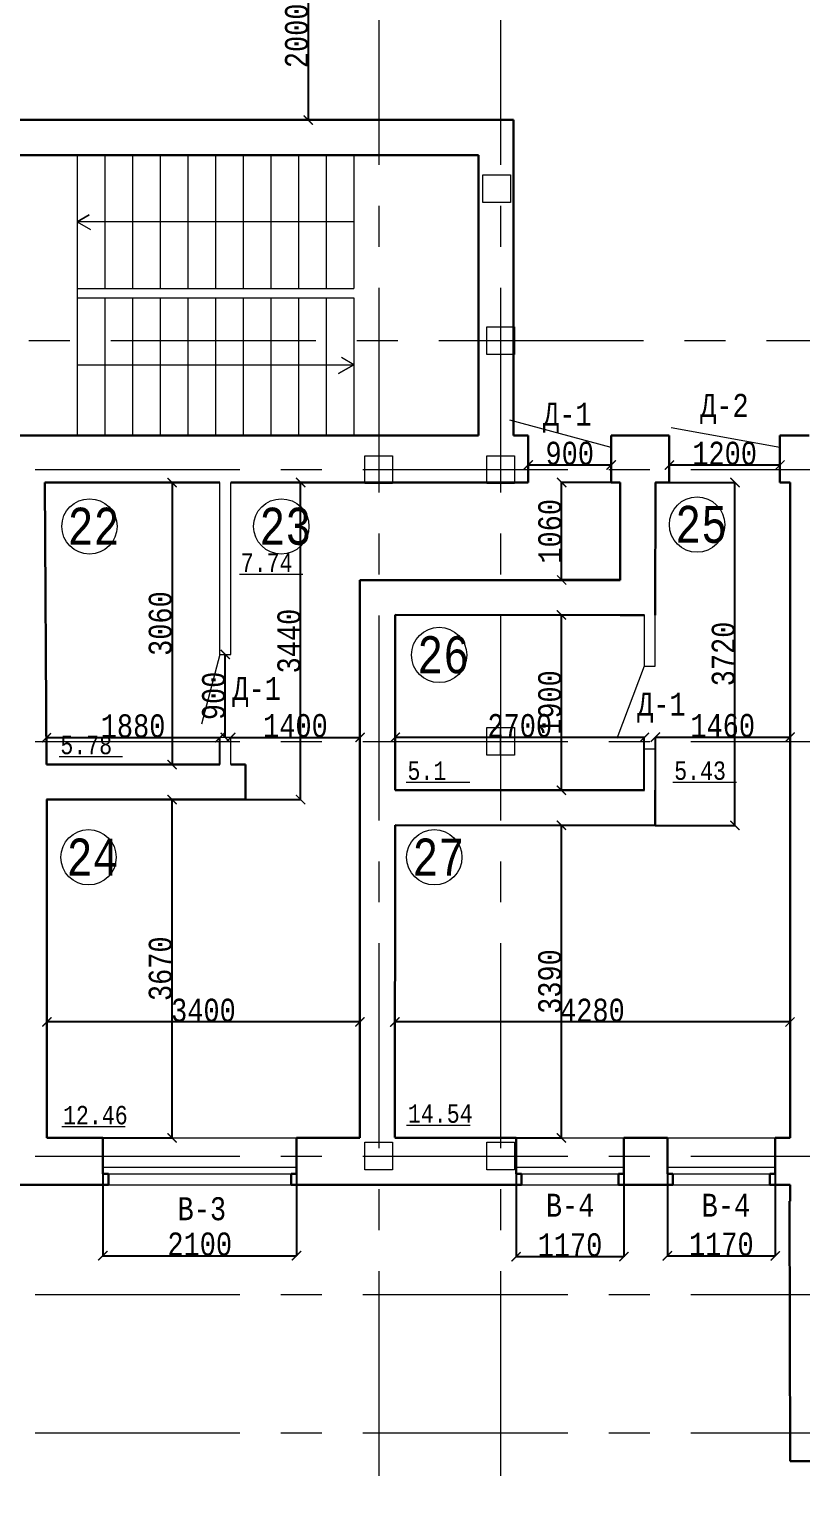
# Model space of a CAD drawing. Header units: millimetres. Extents: x -689206 to 4969298, y -1019800 to 703299.
# Drawn here: x 146317 to 154687, y -741897 to -726101 of the extents above; entities that cross this region are included whole.
import ezdxf

# ---------------------------------------------------------------- set-up
doc = ezdxf.new("R2010")
doc.units = ezdxf.units.MM
doc.linetypes.add('JIS_02_4.0', pattern=[5.5, 4, -1.5])
doc.linetypes.add('осеваяX2', pattern=[101.6, 63.5, -12.7, 12.7, -12.7])
for name, color, linetype, lineweight in [('несущие', 7, 'Continuous', 30), ('ОКНА', 250, 'Continuous', 20), ('ПЕРЕГОРОДКИ', 252, 'Continuous', 9), ('РАЗМЕРЫ', 7, 'Continuous', 9), ('сваи', 7, 'JIS_02_4.0', 30), ('стены', 7, 'Continuous', 20)]:
    doc.layers.add(name, color=color, linetype=linetype, lineweight=lineweight)
doc.layers.add('четотам', color=7, linetype='Continuous')
doc.styles.add('Аннотативный', font='isocteur.ttf', dxfattribs={"width": 0.7, "height": 250})
doc.dimstyles.new('Аннотативный', dxfattribs={"dimscale": 0, "dimtxt": 250, "dimasz": 100, "dimexe": 1.25, "dimexo": 0.625, "dimtad": 1, "dimdec": 0, "dimtxsty": 'Аннотативный', "dimblk": 'ARCHTICK', "dimcen": 2.5, "dimadec": 0, "dimazin": 0, "dimtfac": 1, "dimtdec": 0, "dimtmove": 0, "dimatfit": 3, "dimfxl": 1, "dimarcsym": 0})

# ---------------------------------------------------------------- blocks, each defined once
blk = doc.blocks.new('_ArchTick')
at = {"color": 0, "linetype": 'ByBlock', "const_width": 0.15}
blk.add_lwpolyline([(-0.5, -0.5), (0.5, 0.5)], dxfattribs=at)
blk = doc.blocks.new('*D2547')
at = {"layer": 'Defpoints', "color": 0, "lineweight": 5, "transparency": 16777216}
for p in [(148384, -733789), (146504, -734081), (148384, -734081)]:
    blk.add_point(p, dxfattribs=at)
at = {"layer": 'стены', "color": 0, "lineweight": -2, "transparency": 16777216}
for p, q in [((146504, -734080), (146504, -733788)), ((146504, -733789), (148384, -733789)), ((148384, -734080), (148384, -733788))]:
    blk.add_line(p, q, dxfattribs=at)
at = {"layer": 'стены', "color": 0, "lineweight": -2, "transparency": 16777216, "xscale": 100, "yscale": 100, "zscale": 100, "rotation": 180}
blk.add_blockref('_ArchTick', (146504, -733789), dxfattribs=at)
at = {"layer": 'стены', "color": 0, "lineweight": -2, "transparency": 16777216, "xscale": 100, "yscale": 100, "zscale": 100}
blk.add_blockref('_ArchTick', (148384, -733789), dxfattribs=at)
at = {"layer": 'стены', "color": 0, "lineweight": 5, "transparency": 16777216, "insert": (147444, -733663), "char_height": 250, "attachment_point": 5, "style": 'Аннотативный'}
blk.add_mtext('1880', dxfattribs=at)
blk = doc.blocks.new('*D2548')
at = {"layer": 'Defpoints', "color": 0, "lineweight": 5, "transparency": 16777216}
for p in [(148504, -733786), (149905, -733786), (149905, -733786)]:
    blk.add_point(p, dxfattribs=at)
at = {"layer": 'стены', "color": 0, "lineweight": -2, "transparency": 16777216}
for p, q in [((148504, -733786), (148504, -733787)), ((148504, -733786), (149905, -733786)), ((149905, -733786), (149905, -733787))]:
    blk.add_line(p, q, dxfattribs=at)
at = {"layer": 'стены', "color": 0, "lineweight": -2, "transparency": 16777216, "xscale": 100, "yscale": 100, "zscale": 100, "rotation": 180}
blk.add_blockref('_ArchTick', (148504, -733786), dxfattribs=at)
at = {"layer": 'стены', "color": 0, "lineweight": -2, "transparency": 16777216, "xscale": 100, "yscale": 100, "zscale": 100}
blk.add_blockref('_ArchTick', (149905, -733786), dxfattribs=at)
at = {"layer": 'стены', "color": 0, "lineweight": 5, "transparency": 16777216, "insert": (149205, -733660), "char_height": 250, "attachment_point": 5, "style": 'Аннотативный'}
blk.add_mtext('1400', dxfattribs=at)
blk = doc.blocks.new('*D2555')
at = {"layer": 'Defpoints', "color": 0, "lineweight": 5, "transparency": 16777216}
for p in [(148444, -732886), (148444, -732886), (148444, -733786)]:
    blk.add_point(p, dxfattribs=at)
at = {"layer": 'стены', "color": 0, "lineweight": -2, "transparency": 16777216}
for p, q in [((148444, -733786), (148444, -732886)), ((148445, -732886), (148445, -732886)), ((148445, -733786), (148445, -733786))]:
    blk.add_line(p, q, dxfattribs=at)
at = {"layer": 'стены', "color": 0, "lineweight": -2, "transparency": 16777216, "xscale": 100, "yscale": 100, "zscale": 100}
for p, rotation in [((148444, -732886), 90), ((148444, -733786), 270)]:
    blk.add_blockref('_ArchTick', p, dxfattribs=dict(at, rotation=rotation))
at = {"layer": 'стены', "color": 0, "lineweight": 5, "transparency": 16777216, "insert": (148319, -733336), "char_height": 250, "attachment_point": 5, "rotation": 90, "style": 'Аннотативный'}
blk.add_mtext('900', dxfattribs=at)
blk = doc.blocks.new('*D2516')
at = {"layer": 'Defpoints', "color": 0, "linetype": 'ByBlock', "lineweight": 5, "transparency": 16777216}
for p in [(150283, -736874), (150283, -738127), (154569, -738131)]:
    blk.add_point(p, dxfattribs=at)
at = {"layer": 'ПЕРЕГОРОДКИ', "color": 0, "linetype": 'ByBlock', "lineweight": -2, "transparency": 16777216}
for p, q in [((150283, -738127), (150283, -736872)), ((154569, -736874), (150283, -736874)), ((154569, -738130), (154569, -736872))]:
    blk.add_line(p, q, dxfattribs=at)
at = {"layer": 'ПЕРЕГОРОДКИ', "color": 0, "linetype": 'ByBlock', "lineweight": -2, "transparency": 16777216, "xscale": 100, "yscale": 100, "zscale": 100, "rotation": 180}
blk.add_blockref('_ArchTick', (150283, -736874), dxfattribs=at)
at = {"layer": 'ПЕРЕГОРОДКИ', "color": 0, "linetype": 'ByBlock', "lineweight": -2, "transparency": 16777216, "xscale": 100, "yscale": 100, "zscale": 100}
blk.add_blockref('_ArchTick', (154569, -736874), dxfattribs=at)
at = {"layer": 'ПЕРЕГОРОДКИ', "color": 0, "linetype": 'ByBlock', "lineweight": 5, "transparency": 16777216, "insert": (152426, -736748), "char_height": 250, "attachment_point": 5, "style": 'Аннотативный'}
blk.add_mtext('4280', dxfattribs=at)
blk = doc.blocks.new('*D2517')
at = {"layer": 'Defpoints', "color": 0, "linetype": 'ByBlock', "lineweight": 5, "transparency": 16777216}
for p in [(146509, -736873), (146509, -738131), (149905, -738131)]:
    blk.add_point(p, dxfattribs=at)
at = {"layer": 'ПЕРЕГОРОДКИ', "color": 0, "linetype": 'ByBlock', "lineweight": -2, "transparency": 16777216}
for p, q in [((146509, -738130), (146509, -736872)), ((149905, -736873), (146509, -736873)), ((149905, -738130), (149905, -736872))]:
    blk.add_line(p, q, dxfattribs=at)
at = {"layer": 'ПЕРЕГОРОДКИ', "color": 0, "linetype": 'ByBlock', "lineweight": -2, "transparency": 16777216, "xscale": 100, "yscale": 100, "zscale": 100, "rotation": 180}
blk.add_blockref('_ArchTick', (146509, -736873), dxfattribs=at)
at = {"layer": 'ПЕРЕГОРОДКИ', "color": 0, "linetype": 'ByBlock', "lineweight": -2, "transparency": 16777216, "xscale": 100, "yscale": 100, "zscale": 100}
blk.add_blockref('_ArchTick', (149905, -736873), dxfattribs=at)
at = {"layer": 'ПЕРЕГОРОДКИ', "color": 0, "linetype": 'ByBlock', "lineweight": 5, "transparency": 16777216, "insert": (148207, -736748), "char_height": 250, "attachment_point": 5, "style": 'Аннотативный'}
blk.add_mtext('3400', dxfattribs=at)
blk = doc.blocks.new('*D2604')
at = {"layer": 'Defpoints', "color": 0, "linetype": 'ByBlock', "lineweight": 5, "transparency": 16777216}
for p in [(151598, -738131), (152768, -738131), (152768, -739420)]:
    blk.add_point(p, dxfattribs=at)
at = {"layer": 'РАЗМЕРЫ', "color": 0, "linetype": 'ByBlock', "lineweight": -2, "transparency": 16777216}
for p, q in [((151598, -738132), (151598, -739421)), ((152768, -738131), (152768, -739421)), ((151598, -739420), (152768, -739420))]:
    blk.add_line(p, q, dxfattribs=at)
at = {"layer": 'РАЗМЕРЫ', "color": 0, "linetype": 'ByBlock', "lineweight": -2, "transparency": 16777216, "xscale": 100, "yscale": 100, "zscale": 100, "rotation": 180}
blk.add_blockref('_ArchTick', (151598, -739420), dxfattribs=at)
at = {"layer": 'РАЗМЕРЫ', "color": 0, "linetype": 'ByBlock', "lineweight": -2, "transparency": 16777216, "xscale": 100, "yscale": 100, "zscale": 100}
blk.add_blockref('_ArchTick', (152768, -739420), dxfattribs=at)
at = {"layer": 'РАЗМЕРЫ', "color": 0, "linetype": 'ByBlock', "lineweight": 5, "transparency": 16777216, "insert": (152183, -739294), "char_height": 250, "attachment_point": 5, "style": 'Аннотативный'}
blk.add_mtext('1170', dxfattribs=at)
blk = doc.blocks.new('*D2605')
at = {"layer": 'Defpoints', "color": 0, "linetype": 'ByBlock', "lineweight": 5, "transparency": 16777216}
for p in [(153239, -738131), (154409, -738131), (154409, -739412)]:
    blk.add_point(p, dxfattribs=at)
at = {"layer": 'РАЗМЕРЫ', "color": 0, "linetype": 'ByBlock', "lineweight": -2, "transparency": 16777216}
for p, q in [((153239, -738132), (153239, -739413)), ((154409, -738132), (154409, -739413)), ((153239, -739412), (154409, -739412))]:
    blk.add_line(p, q, dxfattribs=at)
at = {"layer": 'РАЗМЕРЫ', "color": 0, "linetype": 'ByBlock', "lineweight": -2, "transparency": 16777216, "xscale": 100, "yscale": 100, "zscale": 100, "rotation": 180}
blk.add_blockref('_ArchTick', (153239, -739412), dxfattribs=at)
at = {"layer": 'РАЗМЕРЫ', "color": 0, "linetype": 'ByBlock', "lineweight": -2, "transparency": 16777216, "xscale": 100, "yscale": 100, "zscale": 100}
blk.add_blockref('_ArchTick', (154409, -739412), dxfattribs=at)
at = {"layer": 'РАЗМЕРЫ', "color": 0, "linetype": 'ByBlock', "lineweight": 5, "transparency": 16777216, "insert": (153824, -739286), "char_height": 250, "attachment_point": 5, "style": 'Аннотативный'}
blk.add_mtext('1170', dxfattribs=at)
blk = doc.blocks.new('*D2606')
at = {"layer": 'Defpoints', "color": 0, "linetype": 'ByBlock', "lineweight": 5, "transparency": 16777216}
for p in [(147117, -734461), (147867, -734461), (147117, -738131)]:
    blk.add_point(p, dxfattribs=at)
at = {"layer": 'РАЗМЕРЫ', "color": 0, "linetype": 'ByBlock', "lineweight": -2, "transparency": 16777216}
for p, q in [((147118, -734461), (147868, -734461)), ((147867, -738131), (147867, -734461)), ((147118, -738131), (147868, -738131))]:
    blk.add_line(p, q, dxfattribs=at)
at = {"layer": 'РАЗМЕРЫ', "color": 0, "linetype": 'ByBlock', "lineweight": -2, "transparency": 16777216, "xscale": 100, "yscale": 100, "zscale": 100}
for p, rotation in [((147867, -734461), 90), ((147867, -738131), 270)]:
    blk.add_blockref('_ArchTick', p, dxfattribs=dict(at, rotation=rotation))
at = {"layer": 'РАЗМЕРЫ', "color": 0, "linetype": 'ByBlock', "lineweight": 5, "transparency": 16777216, "insert": (147741, -736296), "char_height": 250, "attachment_point": 5, "rotation": 90, "style": 'Аннотативный'}
blk.add_mtext('3670', dxfattribs=at)
blk = doc.blocks.new('*D2607')
at = {"layer": 'Defpoints', "color": 0, "linetype": 'ByBlock', "lineweight": 5, "transparency": 16777216}
for p in [(147117, -738131), (149217, -738131), (149217, -739410)]:
    blk.add_point(p, dxfattribs=at)
at = {"layer": 'РАЗМЕРЫ', "color": 0, "linetype": 'ByBlock', "lineweight": -2, "transparency": 16777216}
for p, q in [((147117, -738132), (147117, -739412)), ((149217, -738132), (149217, -739412)), ((147117, -739410), (149217, -739410))]:
    blk.add_line(p, q, dxfattribs=at)
at = {"layer": 'РАЗМЕРЫ', "color": 0, "linetype": 'ByBlock', "lineweight": -2, "transparency": 16777216, "xscale": 100, "yscale": 100, "zscale": 100, "rotation": 180}
blk.add_blockref('_ArchTick', (147117, -739410), dxfattribs=at)
at = {"layer": 'РАЗМЕРЫ', "color": 0, "linetype": 'ByBlock', "lineweight": -2, "transparency": 16777216, "xscale": 100, "yscale": 100, "zscale": 100}
blk.add_blockref('_ArchTick', (149217, -739410), dxfattribs=at)
at = {"layer": 'РАЗМЕРЫ', "color": 0, "linetype": 'ByBlock', "lineweight": 5, "transparency": 16777216, "insert": (148167, -739285), "char_height": 250, "attachment_point": 5, "style": 'Аннотативный'}
blk.add_mtext('2100', dxfattribs=at)
blk = doc.blocks.new('*D2637')
at = {"layer": 'Defpoints', "color": 0, "linetype": 'ByBlock', "lineweight": 5, "transparency": 16777216}
for p in [(153260, -730831), (153260, -730831), (154460, -730831)]:
    blk.add_point(p, dxfattribs=at)
at = {"layer": 'РАЗМЕРЫ', "color": 0, "linetype": 'ByBlock', "lineweight": -2, "transparency": 16777216}
for p, q in [((153260, -730830), (153260, -730830)), ((154460, -730831), (153260, -730831)), ((154460, -730830), (154460, -730830))]:
    blk.add_line(p, q, dxfattribs=at)
at = {"layer": 'РАЗМЕРЫ', "color": 0, "linetype": 'ByBlock', "lineweight": -2, "transparency": 16777216, "xscale": 100, "yscale": 100, "zscale": 100, "rotation": 180}
blk.add_blockref('_ArchTick', (153260, -730831), dxfattribs=at)
at = {"layer": 'РАЗМЕРЫ', "color": 0, "linetype": 'ByBlock', "lineweight": -2, "transparency": 16777216, "xscale": 100, "yscale": 100, "zscale": 100}
blk.add_blockref('_ArchTick', (154460, -730831), dxfattribs=at)
at = {"layer": 'РАЗМЕРЫ', "color": 0, "linetype": 'ByBlock', "lineweight": 5, "transparency": 16777216, "insert": (153860, -730705), "char_height": 250, "attachment_point": 5, "style": 'Аннотативный'}
blk.add_mtext('1200', dxfattribs=at)
blk = doc.blocks.new('*D2587')
at = {"layer": 'Defpoints', "color": 0, "linetype": 'ByBlock', "lineweight": 5, "transparency": 16777216}
for p in [(146486, -731021), (146504, -734081), (147867, -734081)]:
    blk.add_point(p, dxfattribs=at)
at = {"layer": 'РАЗМЕРЫ', "color": 0, "linetype": 'ByBlock', "lineweight": -2, "transparency": 16777216}
for p, q in [((146487, -731021), (147868, -731021)), ((147867, -731021), (147867, -734081)), ((146505, -734081), (147868, -734081))]:
    blk.add_line(p, q, dxfattribs=at)
at = {"layer": 'РАЗМЕРЫ', "color": 0, "linetype": 'ByBlock', "lineweight": -2, "transparency": 16777216, "xscale": 100, "yscale": 100, "zscale": 100}
for p, rotation in [((147867, -731021), 90), ((147867, -734081), 270)]:
    blk.add_blockref('_ArchTick', p, dxfattribs=dict(at, rotation=rotation))
at = {"layer": 'РАЗМЕРЫ', "color": 0, "linetype": 'ByBlock', "lineweight": 5, "transparency": 16777216, "insert": (147741, -732551), "char_height": 250, "attachment_point": 5, "rotation": 90, "style": 'Аннотативный'}
blk.add_mtext('3060', dxfattribs=at)
blk = doc.blocks.new('*D2588')
at = {"layer": 'Defpoints', "color": 0, "linetype": 'ByBlock', "lineweight": 5, "transparency": 16777216}
for p in [(150288, -732456), (152090, -732456), (150287, -734359)]:
    blk.add_point(p, dxfattribs=at)
at = {"layer": 'РАЗМЕРЫ', "color": 0, "linetype": 'ByBlock', "lineweight": -2, "transparency": 16777216}
for p, q in [((150289, -732456), (152092, -732456)), ((152090, -734359), (152090, -732456)), ((150287, -734359), (152092, -734359))]:
    blk.add_line(p, q, dxfattribs=at)
at = {"layer": 'РАЗМЕРЫ', "color": 0, "linetype": 'ByBlock', "lineweight": -2, "transparency": 16777216, "xscale": 100, "yscale": 100, "zscale": 100}
for p, rotation in [((152090, -732456), 90), ((152090, -734359), 270)]:
    blk.add_blockref('_ArchTick', p, dxfattribs=dict(at, rotation=rotation))
at = {"layer": 'РАЗМЕРЫ', "color": 0, "linetype": 'ByBlock', "lineweight": 5, "transparency": 16777216, "insert": (151965, -733408), "char_height": 250, "attachment_point": 5, "rotation": 90, "style": 'Аннотативный'}
blk.add_mtext('1900', dxfattribs=at)
blk = doc.blocks.new('*D2589')
at = {"layer": 'Defpoints', "color": 0, "linetype": 'ByBlock', "lineweight": 5, "transparency": 16777216}
for p in [(152092, -731021), (152728, -731021), (152728, -732078)]:
    blk.add_point(p, dxfattribs=at)
at = {"layer": 'РАЗМЕРЫ', "color": 0, "linetype": 'ByBlock', "lineweight": -2, "transparency": 16777216}
for p, q in [((152727, -731021), (152091, -731021)), ((152092, -732078), (152092, -731021)), ((152727, -732078), (152091, -732078))]:
    blk.add_line(p, q, dxfattribs=at)
at = {"layer": 'РАЗМЕРЫ', "color": 0, "linetype": 'ByBlock', "lineweight": -2, "transparency": 16777216, "xscale": 100, "yscale": 100, "zscale": 100}
for p, rotation in [((152092, -731021), 90), ((152092, -732078), 270)]:
    blk.add_blockref('_ArchTick', p, dxfattribs=dict(at, rotation=rotation))
at = {"layer": 'РАЗМЕРЫ', "color": 0, "linetype": 'ByBlock', "lineweight": 20, "transparency": 16777216, "insert": (151966, -731550), "char_height": 250, "attachment_point": 5, "rotation": 90, "style": 'Аннотативный'}
blk.add_mtext('1060', dxfattribs=at)
blk = doc.blocks.new('*D2590')
at = {"layer": 'Defpoints', "color": 0, "linetype": 'ByBlock', "lineweight": 5, "transparency": 16777216}
for p in [(150287, -733786), (150287, -734359), (152989, -734359)]:
    blk.add_point(p, dxfattribs=at)
at = {"layer": 'РАЗМЕРЫ', "color": 0, "linetype": 'ByBlock', "lineweight": -2, "transparency": 16777216}
for p, q in [((150287, -734358), (150287, -733784)), ((152989, -733786), (150287, -733786)), ((152989, -734358), (152989, -733784))]:
    blk.add_line(p, q, dxfattribs=at)
at = {"layer": 'РАЗМЕРЫ', "color": 0, "linetype": 'ByBlock', "lineweight": -2, "transparency": 16777216, "xscale": 100, "yscale": 100, "zscale": 100, "rotation": 180}
blk.add_blockref('_ArchTick', (150287, -733786), dxfattribs=at)
at = {"layer": 'РАЗМЕРЫ', "color": 0, "linetype": 'ByBlock', "lineweight": -2, "transparency": 16777216, "xscale": 100, "yscale": 100, "zscale": 100}
blk.add_blockref('_ArchTick', (152989, -733786), dxfattribs=at)
at = {"layer": 'РАЗМЕРЫ', "color": 0, "linetype": 'ByBlock', "lineweight": 5, "transparency": 16777216, "insert": (151638, -733660), "char_height": 250, "attachment_point": 5, "style": 'Аннотативный'}
blk.add_mtext('2700', dxfattribs=at)
blk = doc.blocks.new('*D2591')
at = {"layer": 'Defpoints', "color": 0, "linetype": 'ByBlock', "lineweight": 5, "transparency": 16777216}
for p in [(150286, -734739), (152090, -734739), (150283, -738131)]:
    blk.add_point(p, dxfattribs=at)
at = {"layer": 'РАЗМЕРЫ', "color": 0, "linetype": 'ByBlock', "lineweight": -2, "transparency": 16777216}
for p, q in [((150287, -734739), (152092, -734739)), ((152090, -738131), (152090, -734739)), ((150284, -738131), (152092, -738131))]:
    blk.add_line(p, q, dxfattribs=at)
at = {"layer": 'РАЗМЕРЫ', "color": 0, "linetype": 'ByBlock', "lineweight": -2, "transparency": 16777216, "xscale": 100, "yscale": 100, "zscale": 100}
for p, rotation in [((152090, -734739), 90), ((152090, -738131), 270)]:
    blk.add_blockref('_ArchTick', p, dxfattribs=dict(at, rotation=rotation))
at = {"layer": 'РАЗМЕРЫ', "color": 0, "linetype": 'ByBlock', "lineweight": 5, "transparency": 16777216, "insert": (151965, -736435), "char_height": 250, "attachment_point": 5, "rotation": 90, "style": 'Аннотативный'}
blk.add_mtext('3390', dxfattribs=at)
blk = doc.blocks.new('*D2654')
at = {"layer": 'Defpoints', "color": 0, "linetype": 'ByBlock', "lineweight": 5, "transparency": 16777216}
for p in [(153106, -731021), (153972, -731021), (153106, -734741)]:
    blk.add_point(p, dxfattribs=at)
at = {"layer": 'РАЗМЕРЫ', "color": 0, "linetype": 'ByBlock', "lineweight": -2, "transparency": 16777216}
for p, q in [((153107, -731021), (153974, -731021)), ((153972, -734741), (153972, -731021)), ((153107, -734741), (153974, -734741))]:
    blk.add_line(p, q, dxfattribs=at)
at = {"layer": 'РАЗМЕРЫ', "color": 0, "linetype": 'ByBlock', "lineweight": -2, "transparency": 16777216, "xscale": 100, "yscale": 100, "zscale": 100}
for p, rotation in [((153972, -731021), 90), ((153972, -734741), 270)]:
    blk.add_blockref('_ArchTick', p, dxfattribs=dict(at, rotation=rotation))
at = {"layer": 'РАЗМЕРЫ', "color": 0, "linetype": 'ByBlock', "lineweight": 5, "transparency": 16777216, "insert": (153847, -732881), "char_height": 250, "attachment_point": 5, "rotation": 90, "style": 'Аннотативный'}
blk.add_mtext('3720', dxfattribs=at)
blk = doc.blocks.new('*D2655')
at = {"layer": 'Defpoints', "color": 0, "linetype": 'ByBlock', "lineweight": 5, "transparency": 16777216}
for p in [(154569, -733784), (153109, -734741), (154569, -734742)]:
    blk.add_point(p, dxfattribs=at)
at = {"layer": 'РАЗМЕРЫ', "color": 0, "linetype": 'ByBlock', "lineweight": -2, "transparency": 16777216}
for p, q in [((153109, -734740), (153109, -733783)), ((153109, -733784), (154569, -733784)), ((154569, -734741), (154569, -733783))]:
    blk.add_line(p, q, dxfattribs=at)
at = {"layer": 'РАЗМЕРЫ', "color": 0, "linetype": 'ByBlock', "lineweight": -2, "transparency": 16777216, "xscale": 100, "yscale": 100, "zscale": 100, "rotation": 180}
blk.add_blockref('_ArchTick', (153109, -733784), dxfattribs=at)
at = {"layer": 'РАЗМЕРЫ', "color": 0, "linetype": 'ByBlock', "lineweight": -2, "transparency": 16777216, "xscale": 100, "yscale": 100, "zscale": 100}
blk.add_blockref('_ArchTick', (154569, -733784), dxfattribs=at)
at = {"layer": 'РАЗМЕРЫ', "color": 0, "linetype": 'ByBlock', "lineweight": 5, "transparency": 16777216, "insert": (153839, -733659), "char_height": 250, "attachment_point": 5, "style": 'Аннотативный'}
blk.add_mtext('1460', dxfattribs=at)
blk = doc.blocks.new('*D2683')
at = {"layer": 'Defpoints', "color": 0, "linetype": 'ByBlock', "lineweight": 5, "transparency": 16777216}
for p in [(148663, -731021), (149261, -731021), (148663, -734461)]:
    blk.add_point(p, dxfattribs=at)
at = {"layer": 'РАЗМЕРЫ', "color": 0, "linetype": 'ByBlock', "lineweight": -2, "transparency": 16777216}
for p, q in [((148663, -731021), (149263, -731021)), ((149261, -734461), (149261, -731021)), ((148663, -734461), (149263, -734461))]:
    blk.add_line(p, q, dxfattribs=at)
at = {"layer": 'РАЗМЕРЫ', "color": 0, "linetype": 'ByBlock', "lineweight": -2, "transparency": 16777216, "xscale": 100, "yscale": 100, "zscale": 100}
for p, rotation in [((149261, -731021), 90), ((149261, -734461), 270)]:
    blk.add_blockref('_ArchTick', p, dxfattribs=dict(at, rotation=rotation))
at = {"layer": 'РАЗМЕРЫ', "color": 0, "linetype": 'ByBlock', "lineweight": 5, "transparency": 16777216, "insert": (149136, -732741), "char_height": 250, "attachment_point": 5, "rotation": 90, "style": 'Аннотативный'}
blk.add_mtext('3440', dxfattribs=at)
blk = doc.blocks.new('*D2673')
at = {"layer": 'Defpoints', "color": 0, "linetype": 'ByBlock', "lineweight": 5, "transparency": 16777216}
for p in [(149344, -725261), (149344, -727087), (150026, -727087)]:
    blk.add_point(p, dxfattribs=at)
at = {"layer": 'РАЗМЕРЫ', "color": 0, "linetype": 'ByBlock', "lineweight": -2, "transparency": 16777216}
for p, q in [((149344, -725261), (149344, -727087)), ((149345, -725261), (149346, -725261)), ((150025, -727087), (149343, -727087))]:
    blk.add_line(p, q, dxfattribs=at)
at = {"layer": 'РАЗМЕРЫ', "color": 0, "linetype": 'ByBlock', "lineweight": -2, "transparency": 16777216, "xscale": 100, "yscale": 100, "zscale": 100}
for p, rotation in [((149344, -725261), 90), ((149344, -727087), 270)]:
    blk.add_blockref('_ArchTick', p, dxfattribs=dict(at, rotation=rotation))
at = {"layer": 'РАЗМЕРЫ', "color": 0, "linetype": 'ByBlock', "lineweight": 5, "transparency": 16777216, "insert": (149219, -726174), "char_height": 250, "attachment_point": 5, "rotation": 90, "style": 'Аннотативный'}
blk.add_mtext('2000', dxfattribs=at)
blk = doc.blocks.new('*D2699')
at = {"layer": 'Defpoints', "color": 0, "linetype": 'ByBlock', "lineweight": 5, "ltscale": 35, "transparency": 16777216}
for p in [(151730, -730831), (151730, -730831), (152630, -730831)]:
    blk.add_point(p, dxfattribs=at)
at = {"layer": 'сваи', "color": 0, "linetype": 'ByBlock', "lineweight": -2, "ltscale": 35, "transparency": 16777216}
for p, q in [((151730, -730830), (151730, -730830)), ((152630, -730831), (151730, -730831)), ((152630, -730830), (152630, -730830))]:
    blk.add_line(p, q, dxfattribs=at)
at = {"layer": 'сваи', "color": 0, "linetype": 'ByBlock', "lineweight": -2, "ltscale": 35, "transparency": 16777216, "xscale": 100, "yscale": 100, "zscale": 100, "rotation": 180}
blk.add_blockref('_ArchTick', (151730, -730831), dxfattribs=at)
at = {"layer": 'сваи', "color": 0, "linetype": 'ByBlock', "lineweight": -2, "ltscale": 35, "transparency": 16777216, "xscale": 100, "yscale": 100, "zscale": 100}
blk.add_blockref('_ArchTick', (152630, -730831), dxfattribs=at)
at = {"layer": 'сваи', "color": 0, "linetype": 'ByBlock', "lineweight": 5, "ltscale": 35, "transparency": 16777216, "insert": (152180, -730705), "char_height": 250, "attachment_point": 5, "style": 'Аннотативный'}
blk.add_mtext('900', dxfattribs=at)

msp = doc.modelspace()

# ---------------------------------------------------------------- linework, layer by layer
at = {"layer": 'несущие', "color": 0}
for p, q in [((147117.3, -738130.9), (146509.1, -738130.9)), ((149904.9, -738130.9), (149217.3, -738130.9)), ((151597.7, -738130.9), (150283.3, -738130.9)), ((153239, -738130.9), (152767.7, -738130.9)), ((154569.1, -738130.9), (154409, -738130.9)), ((145141.1, -738640.9), (147177.3, -738640.9)), ((149157.3, -738640.9), (151657.7, -738640.9)), ((153299, -738640.9), (152707.7, -738640.9))]:
    msp.add_line(p, q, dxfattribs=at)
at = {"layer": 'несущие', "linetype": 'ByBlock', "lineweight": 30}
for p, q in [((147117.3, -738520.9), (147117.3, -738130.9)), ((149217.3, -738130.9), (149217.3, -738520.9)), ((151597.7, -738130.8), (151597.7, -738520.8)), ((152767.7, -738520.8), (152767.7, -738130.8)), ((153239, -738520.8), (153239, -738130.8)), ((154409, -738130.8), (154409, -738520.8)), ((147117.3, -738520.9), (147177.3, -738520.9)), ((147177.3, -738520.9), (147177.3, -738640.9)), ((149217.3, -738520.9), (149157.3, -738520.9)), ((149157.3, -738520.9), (149157.3, -738640.9)), ((151597.7, -738520.8), (151657.7, -738520.8)), ((151657.7, -738520.8), (151657.7, -738640.8)), ((152767.7, -738520.8), (152707.7, -738520.8)), ((152707.7, -738520.8), (152707.7, -738640.8)), ((153239, -738520.8), (153299, -738520.8)), ((153299, -738520.8), (153299, -738640.8)), ((154409, -738520.8), (154349, -738520.8)), ((154349, -738520.8), (154349, -738640.8)), ((154569.1, -738640.9), (154349, -738640.8))]:
    msp.add_line(p, q, dxfattribs=at)
at = {"layer": 'ОКНА', "linetype": 'ByBlock', "lineweight": 9}
for p, q in [((147117.3, -738130.9), (149217.3, -738130.9)), ((151597.7, -738130.9), (152767.7, -738130.9)), ((153239, -738130.9), (154409, -738130.9)), ((147117.3, -738450.9), (149217.3, -738450.9)), ((147177.3, -738520.9), (149157.3, -738520.9)), ((151597.7, -738450.8), (152767.7, -738450.8)), ((151657.7, -738520.8), (152707.7, -738520.8)), ((153239, -738450.8), (154409, -738450.8)), ((153299, -738520.8), (154349, -738520.8)), ((147177.3, -738640.9), (149157.3, -738640.9)), ((151657.7, -738640.8), (152707.7, -738640.8)), ((153299, -738640.9), (154349, -738640.9))]:
    msp.add_line(p, q, dxfattribs=at)
at = {"layer": 'ПЕРЕГОРОДКИ', "color": 0, "linetype": 'ByBlock', "lineweight": 13}
for p, q in [((152988, -732458.8), (152987.6, -733014.4)), ((153107.6, -733014.5), (153108, -732458.8)), ((152986.9, -733914.4), (152986.5, -734358.7)), ((153106.5, -734358.8), (153106.9, -733914.5))]:
    msp.add_line(p, q, dxfattribs=at)
at = {"layer": 'ПЕРЕГОРОДКИ', "linetype": 'ByBlock', "lineweight": 20}
msp.add_line((152989.1, -732458.8), (152988, -732458.8), dxfattribs=at)
at = {"layer": 'ПЕРЕГОРОДКИ', "linetype": 'ByBlock', "lineweight": 13}
for p, q in [((152986.9, -733014.4), (153107.6, -733014.5)), ((153106.9, -733914.5), (152986.9, -733914.4))]:
    msp.add_line(p, q, dxfattribs=at)
at = {"layer": 'РАЗМЕРЫ', "linetype": 'осеваяX2', "lineweight": 5, "ltscale": 35}
for p, q in [((150109.1, -700459.9), (150109.1, -750301.3)), ((181429.1, -729481.6), (114376.4, -729481.6))]:
    msp.add_line(p, q, dxfattribs=at)
at = {"layer": 'РАЗМЕРЫ', "linetype": 'ByBlock', "lineweight": 30}
for p, q in [((145108.9, -727087), (151188.9, -727087)), ((151188.9, -727467), (145488.9, -727467)), ((145488.9, -730510.9), (151188.9, -730510.9)), ((153259.8, -730510.9), (152629.5, -730510.9)), ((154776.4, -730510.9), (154459.8, -730510.9)), ((152629.5, -731020.9), (152629.5, -730640.9)), ((153259.8, -731020.9), (153259.8, -730640.9)), ((154459.8, -730640.9), (154459.8, -731020.9)), ((148384.1, -731020.9), (146486, -731020.9)), ((150952.1, -731020.9), (148504.1, -731020.9)), ((150289.1, -731020.9), (151729.5, -731020.9)), ((150952.1, -731020.9), (151342.5, -731020.9)), ((152629.5, -731020.9), (152728, -731020.9)), ((152629.5, -731020.9), (152728, -731020.9)), ((152728, -732078.5), (152728, -731020.9)), ((153109.1, -731020.9), (153108, -732458.8)), ((153109.1, -731020.9), (153259.8, -731020.9)), ((154459.8, -731020.9), (154569.1, -731020.9)), ((152728, -732078.5), (149904.9, -732078.5)), ((152989.1, -732458.7), (150288.3, -732456.5)), ((152728, -732458.8), (152728, -732458.5)), ((152989.1, -732458.8), (152728, -732458.8)), ((152988, -732458.7), (152988, -732458.8)), ((152989.1, -732458.8), (152989.1, -732458.7)), ((150286.4, -734358.7), (152989.1, -734358.7)), ((153106.5, -734358.8), (153106.2, -734740.9)), ((150283.3, -738127.4), (150286.3, -734738.7)), ((153109.1, -734740.9), (150286.3, -734738.7))]:
    msp.add_line(p, q, dxfattribs=at)
at = {"layer": 'РАЗМЕРЫ', "linetype": 'ByBlock', "lineweight": 13}
for p, q in [((146838.9, -727467), (146838.9, -728917)), ((147138.9, -727467), (147138.9, -728917)), ((147438.9, -727467), (147438.9, -728917)), ((147738.9, -727467), (147738.9, -728917)), ((148038.9, -727467), (148038.9, -728917)), ((148338.9, -727467), (148338.9, -728917)), ((148638.9, -727467), (148638.9, -728917)), ((148938.9, -727467), (148938.9, -728917)), ((149238.9, -727467), (149238.9, -728917)), ((149538.9, -727467), (149538.9, -728917)), ((149838.9, -727467), (149838.9, -728917)), ((146838.9, -728192), (146968, -728117.4)), ((146968, -728117.4), (146838.9, -728192)), ((149838.9, -728192), (146838.9, -728192)), ((146838.9, -728192), (146838.9, -729742)), ((146838.9, -728192), (146982.8, -728275)), ((146838.9, -728917), (149838.9, -728917)), ((146838.9, -729017), (146838.9, -730510.9)), ((146838.9, -729017), (149838.9, -729017)), ((147138.9, -729017), (147138.9, -730510.9)), ((147438.9, -729017), (147438.9, -730510.9)), ((147738.9, -729017), (147738.9, -730510.9)), ((148038.9, -729017), (148038.9, -730510.9)), ((148338.9, -729017), (148338.9, -730510.9)), ((148638.9, -729017), (148638.9, -730510.9)), ((148938.9, -729017), (148938.9, -730510.9)), ((149238.9, -729017), (149238.9, -730510.9)), ((149538.9, -729017), (149538.9, -730510.9)), ((149838.9, -729017), (149838.9, -730510.9)), ((146838.9, -729742), (149838.9, -729742)), ((149838.9, -729742), (149672.7, -729837.9)), ((149672.7, -729837.9), (149838.9, -729742)), ((149838.9, -729742), (149703.9, -729664.1))]:
    msp.add_line(p, q, dxfattribs=at)
at = {"layer": 'РАЗМЕРЫ', "linetype": 'ByBlock', "lineweight": 20}
msp.add_line((151188.9, -727467), (151188.9, -730467), dxfattribs=at)
at = {"layer": 'РАЗМЕРЫ', "linetype": 'ByBlock', "lineweight": 9}
for p, q in [((152629.5, -730640.9), (151531.4, -730343.4)), ((154459.8, -730640.9), (153280.3, -730426.6)), ((152986.9, -733014.4), (152689.5, -733796.3))]:
    msp.add_line(p, q, dxfattribs=at)
at = {"layer": 'РАЗМЕРЫ', "linetype": 'ByBlock', "lineweight": 30, "ltscale": 35}
for p, q in [((151729.5, -730640.9), (151729.5, -730510.9)), ((152629.5, -730640.9), (152629.5, -730510.9)), ((153259.8, -730640.9), (153259.8, -730510.9)), ((154459.8, -730656.9), (154459.8, -730510.9))]:
    msp.add_line(p, q, dxfattribs=at)
at = {"layer": 'РАЗМЕРЫ', "lineweight": 5}
for p, q in [((148597.5, -732014.4), (149286.8, -732014.4)), ((146641.2, -733992.5), (147330.4, -733992.5)), ((150405.6, -734270.9), (151094.9, -734270.9)), ((153298.6, -734270.9), (153987.9, -734270.9)), ((146669.8, -738008.6), (147359, -738008.6)), ((150410.9, -737991.7), (151100.2, -737991.7))]:
    msp.add_line(p, q, dxfattribs=at)
at = {"layer": 'РАЗМЕРЫ', "linetype": 'ByBlock'}
msp.add_line((147057.3, -738640.9), (147177.3, -738640.9), dxfattribs=at)
at = {"layer": 'сваи', "linetype": 'ByBlock', "lineweight": 30, "ltscale": 35}
for p, q in [((151188.9, -727087), (151568.9, -727087)), ((151568.9, -727087), (151568.9, -730510.9)), ((151188.9, -730510.9), (151188.9, -727467)), ((151729.5, -730510.9), (151568.9, -730510.9)), ((151729.5, -731020.9), (151729.5, -730640.9))]:
    msp.add_line(p, q, dxfattribs=at)
at = {"layer": 'стены', "linetype": 'осеваяX2', "lineweight": 5, "ltscale": 35}
for p, q in [((151429.1, -700459.9), (151429.1, -750301.3)), ((114376.4, -730880.9), (181429.1, -730880.9)), ((114376.4, -733828.9), (181429.1, -733828.9)), ((114376.4, -738330.9), (181429.1, -738330.9)), ((114376.4, -739830.9), (181429.1, -739830.9)), ((114376.4, -741330.9), (181429.1, -741330.9))]:
    msp.add_line(p, q, dxfattribs=at)
at = {"layer": 'стены', "lineweight": 30}
for p, q in [((146504.1, -734080.9), (146486, -731020.9)), ((154569.1, -734080.9), (154569.1, -731020.9)), ((149904.9, -732078.5), (149904.9, -738130.9)), ((150286.4, -734358.7), (150288, -732456.5)), ((146504.1, -734080.9), (148384.1, -734080.9)), ((148504.1, -734080.9), (148662.7, -734080.9)), ((148662.7, -734460.9), (148662.7, -734080.9)), ((154569.1, -734080.9), (154569.1, -738130.9)), ((146504.1, -734460.9), (148662.7, -734460.9)), ((146509.1, -738130.9), (146509.1, -734460.9)), ((154569.1, -738640.9), (154569.1, -738818.6)), ((154565, -738818.6), (154569.1, -741640.9)), ((155379.8, -741640.9), (154569.1, -741640.9))]:
    msp.add_line(p, q, dxfattribs=at)
at = {"layer": 'стены', "lineweight": 13}
for p, q in [((148384.1, -732885.6), (148384.1, -731020.9)), ((148504.1, -732885.6), (148504.1, -731020.9)), ((148384.1, -732885.6), (148504.1, -732885.6))]:
    msp.add_line(p, q, dxfattribs=at)
at = {"layer": 'стены', "lineweight": 9}
msp.add_line((148384.1, -732885.6), (148184.7, -733644.2), dxfattribs=at)
at = {"layer": 'стены'}
for p, q in [((151429.1, -733978.9), (151429.1, -733678.9)), ((148384.1, -734080.9), (148384.1, -733785.6)), ((148504.1, -733785.6), (148384.1, -733785.6)), ((148504.1, -734080.9), (148504.1, -733785.6)), ((151279.1, -733828.9), (151579.1, -733828.9)), ((146504.1, -734080.9), (148384.1, -734080.9))]:
    msp.add_line(p, q, dxfattribs=at)
for points in [[(151237.2, -727683.6), (151537.2, -727683.6), (151537.2, -727983.6), (151237.2, -727983.6)], [(151279.1, -729331.6), (151579.1, -729331.6), (151579.1, -729631.6), (151279.1, -729631.6)], [(149959.1, -730730.9), (150259.1, -730730.9), (150259.1, -731030.9), (149959.1, -731030.9)], [(151279.1, -730730.9), (151579.1, -730730.9), (151579.1, -731030.9), (151279.1, -731030.9)], [(151279.1, -733678.9), (151579.1, -733678.9), (151579.1, -733978.9), (151279.1, -733978.9)], [(149959.1, -738178.9), (150259.1, -738178.9), (150259.1, -738478.9), (149959.1, -738478.9)], [(151279.1, -738178.9), (151579.1, -738178.9), (151579.1, -738478.9), (151279.1, -738478.9)]]:
    msp.add_lwpolyline(points, close=True, dxfattribs=at)
at = {"layer": 'четотам', "lineweight": 13}
for centre in [(146971.1, -731497), (149051.1, -731497), (153561.1, -731477), (150763.4, -732891.7), (146961.1, -735087), (150711.1, -735087)]:
    msp.add_circle(centre, 300, dxfattribs=at)

# ---------------------------------------------------------------- texts
at = {"layer": 'РАЗМЕРЫ', "lineweight": 20, "ltscale": 150, "char_height": 250, "width": 922.913, "attachment_point": 1, "style": 'Аннотативный'}
for s, insert in [('Д-2', (153594.2, -730058.7)), ('Д-1', (151890.1, -730153.1)), ('Д-1', (148521.1, -733129.4)), ('Д-1', (152911.1, -733299.4)), ('В-4', (151921.1, -738737)), ('В-4', (153611.1, -738737)), ('В-3', (147926.9, -738774.9))]:
    msp.add_mtext(s, dxfattribs=dict(at, insert=insert))
at = {"layer": 'РАЗМЕРЫ', "lineweight": 13, "ltscale": 150, "char_height": 401.1, "width": 1460, "attachment_point": 1, "style": 'Аннотативный'}
for s, insert in [('22', (146733.8, -731293.9)), ('23', (148813.8, -731293.9)), ('25', (153323.8, -731273.9)), ('26', (150526.2, -732688.6)), ('24', (146723.8, -734883.9)), ('27', (150473.8, -734883.9))]:
    msp.add_mtext(s, dxfattribs=dict(at, insert=insert))
at = {"layer": 'РАЗМЕРЫ', "lineweight": 5, "char_height": 200, "width": 656.117, "attachment_point": 1, "style": 'Аннотативный'}
for s, insert in [('7.74', (148611.6, -731790.3)), ('5.78', (146655.3, -733768.4)), ('5.1', (150419.8, -734046.9)), ('5.43', (153312.8, -734046.9)), ('12.46', (146683.9, -737784.5)), ('14.54', (150425, -737767.6))]:
    msp.add_mtext(s, dxfattribs=dict(at, insert=insert))

# ---------------------------------------------------------------- dimensions: what is measured, and where the dimension line sits
at = {"layer": 'ПЕРЕГОРОДКИ', "color": 18, "linetype": 'ByBlock', "lineweight": 5, "true_color": 0x000000}
for base, p1, p2, text, picture, middle in [((146509.1, -736873.1), (149904.9, -738130.9), (146509.1, -738130.9), '3400', '*D2517', (148207, -736747.5)), ((150283.3, -736873.7), (154569.1, -738130.9), (150283.3, -738127.4), '4280', '*D2516', (152426.2, -736748.1))]:
    dim = msp.add_linear_dim(base=base, p1=p1, p2=p2, text=text, dimstyle='Аннотативный', dxfattribs=at)
    dim.commit()
    dim.dimension.update_dxf_attribs({"geometry": picture, "text_midpoint": middle})
at = {"layer": 'РАЗМЕРЫ', "linetype": 'ByBlock', "lineweight": 5}
for base, p1, p2, text, picture, middle in [((149344.4, -727087), (149344.4, -725261), (150025.6, -727087), '2000', '*D2673', (149218.7, -726174)), ((152090.4, -732456.5), (150286.7, -734358.7), (150288.3, -732456.5), '1900', '*D2588', (151964.7, -733407.6)), ((152090.4, -734738.7), (150283.3, -738130.9), (150286, -734738.7), '3390', '*D2591', (151964.7, -736434.8))]:
    dim = msp.add_linear_dim(base=base, p1=p1, p2=p2, angle=90, text=text, dimstyle='Аннотативный', dxfattribs=at)
    dim.commit()
    dim.dimension.update_dxf_attribs({"geometry": picture, "text_midpoint": middle})
dim = msp.add_aligned_dim(p1=(154459.8, -730830.9), p2=(153259.8, -730830.9), distance=0, dimstyle='Аннотативный', dxfattribs=at)
dim.commit()
dim.dimension.update_dxf_attribs({"geometry": '*D2637', "text_midpoint": (153859.8, -730705.3)})
for base, p1, p2, picture, middle in [((147866.7, -734080.9), (146486, -731020.9), (146504.1, -734080.9), '*D2587', (147741.1, -732550.9)), ((149261.4, -731020.9), (148662.7, -734460.9), (148662.7, -731020.9), '*D2683', (149135.8, -732740.9)), ((153972.4, -731020.9), (153106.2, -734740.9), (153106.2, -731020.9), '*D2654', (153846.8, -732880.9)), ((147866.7, -734460.9), (147117.3, -738130.9), (147117.3, -734460.9), '*D2606', (147741.1, -736295.9))]:
    dim = msp.add_linear_dim(base=base, p1=p1, p2=p2, angle=90, dimstyle='Аннотативный', dxfattribs=at)
    dim.commit()
    dim.dimension.update_dxf_attribs({"geometry": picture, "text_midpoint": middle})
at = {"layer": 'РАЗМЕРЫ', "linetype": 'ByBlock', "lineweight": 20}
dim = msp.add_linear_dim(base=(152091.8, -731020.9), p1=(152728, -732078.5), p2=(152728, -731020.9), angle=90, text='1060', dimstyle='Аннотативный', dxfattribs=at)
dim.commit()
dim.dimension.update_dxf_attribs({"geometry": '*D2589', "text_midpoint": (151966.2, -731549.7)})
at = {"layer": 'РАЗМЕРЫ', "linetype": 'ByBlock', "lineweight": 5}
dim = msp.add_linear_dim(base=(150286.7, -733785.6), p1=(152989.1, -734358.7), p2=(150286.7, -734358.7), text='2700', dimstyle='Аннотативный', dxfattribs=at)
dim.commit()
dim.dimension.update_dxf_attribs({"geometry": '*D2590', "text_midpoint": (151637.9, -733660)})
for base, p1, p2, picture, middle in [((154569.1, -733784.4), (153109.1, -734740.9), (154569.1, -734742), '*D2655', (153839.1, -733658.8)), ((149217.3, -739410.4), (147117.3, -738130.9), (149217.3, -738130.9), '*D2607', (148167.3, -739284.7)), ((152767.7, -739419.5), (151597.7, -738130.9), (152767.7, -738130.8), '*D2604', (152182.7, -739293.9)), ((154409, -739412), (153239, -738130.9), (154409, -738130.9), '*D2605', (153824, -739286.4))]:
    dim = msp.add_linear_dim(base=base, p1=p1, p2=p2, dimstyle='Аннотативный', dxfattribs=at)
    dim.commit()
    dim.dimension.update_dxf_attribs({"geometry": picture, "text_midpoint": middle})
at = {"layer": 'сваи', "linetype": 'ByBlock', "lineweight": 5, "ltscale": 35}
dim = msp.add_linear_dim(base=(151729.5, -730830.9), p1=(152629.5, -730830.9), p2=(151729.5, -730830.9), dimstyle='Аннотативный', dxfattribs=at)
dim.commit()
dim.dimension.update_dxf_attribs({"geometry": '*D2699', "text_midpoint": (152179.5, -730705.3)})
at = {"layer": 'стены', "lineweight": 5}
for p1, p2, distance, picture, middle in [((148444.1, -733785.6), (148444.1, -732885.6), 0, '*D2555', (148318.5, -733335.6)), ((146504.1, -734080.9), (148384.1, -734080.9), 291.9, '*D2547', (147444.1, -733663.3))]:
    dim = msp.add_aligned_dim(p1=p1, p2=p2, distance=distance, dimstyle='Аннотативный', dxfattribs=at)
    dim.commit()
    dim.dimension.update_dxf_attribs({"geometry": picture, "text_midpoint": middle})
dim = msp.add_aligned_dim(p1=(148504.1, -733785.6), p2=(149904.9, -733785.6), distance=0, text='1400', dimstyle='Аннотативный', dxfattribs=at)
dim.commit()
dim.dimension.update_dxf_attribs({"geometry": '*D2548', "text_midpoint": (149204.5, -733660)})

doc.saveas('drawing.dxf')
